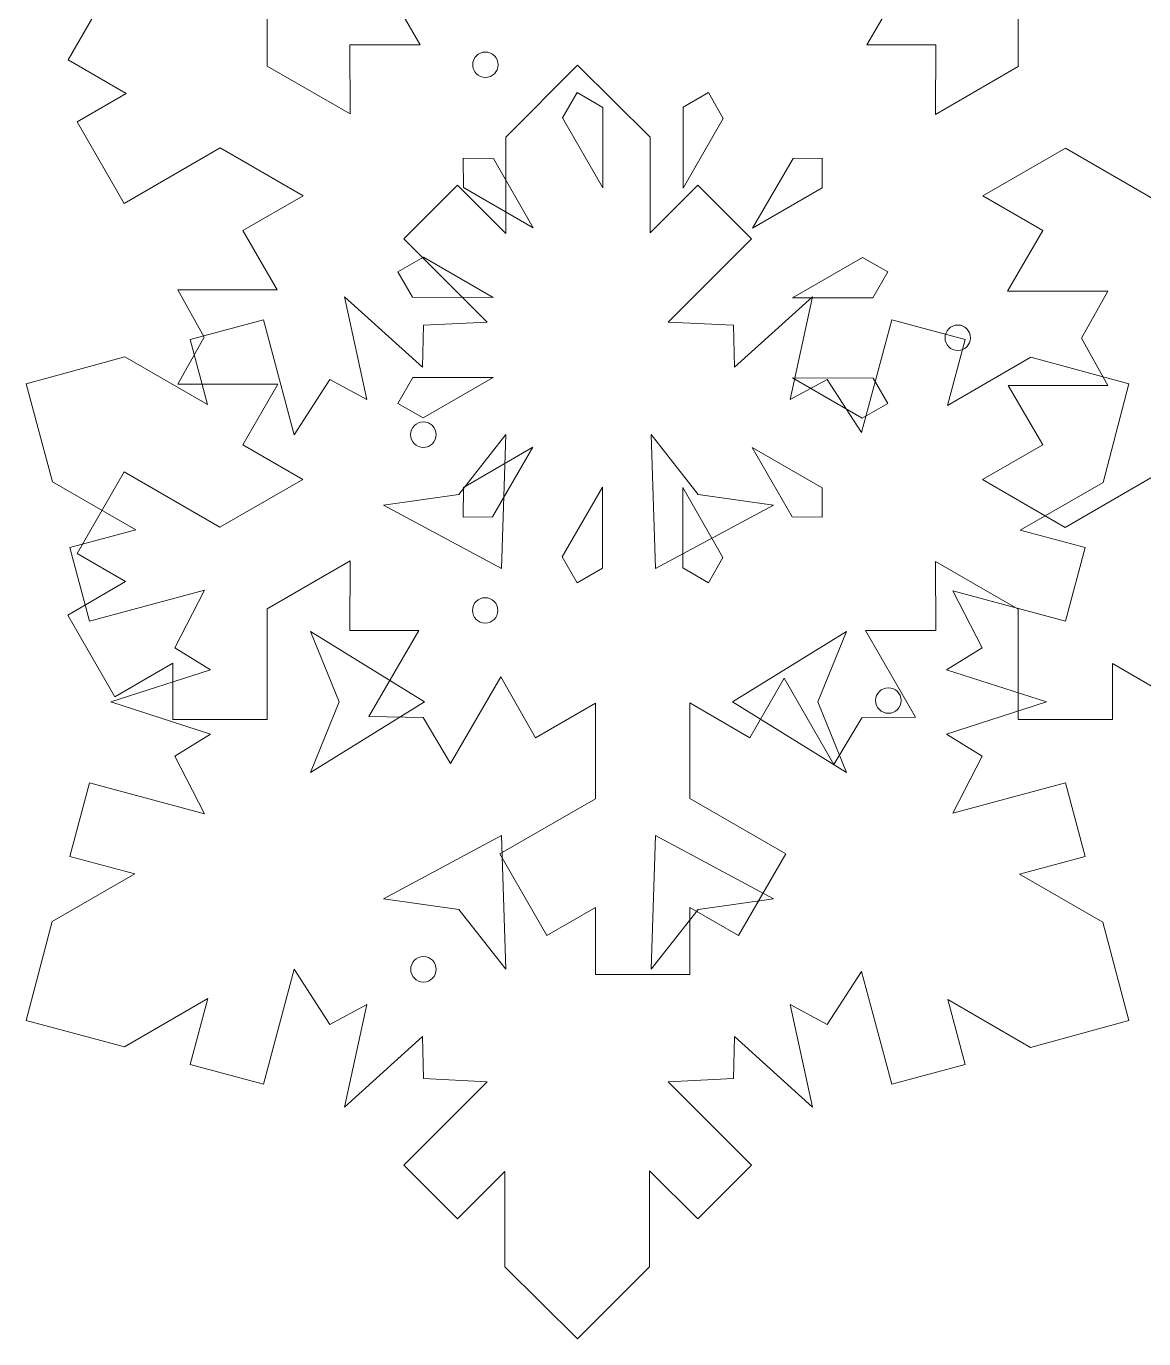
# Model space of a CAD drawing. Header units: centimetres. Extents: x -74 to 26, y -15 to 36.
# Drawn here: x -63.75 to -41.81, y -15.46 to 10.31 of the extents above; entities that cross this region are included whole.
import ezdxf

# ---------------------------------------------------------------- set-up
doc = ezdxf.new("R2010")
doc.units = ezdxf.units.CM
doc.header["$MEASUREMENT"] = 0
doc.layers.add('layer 1', color=7, linetype='Continuous')

msp = doc.modelspace()

# ---------------------------------------------------------------- linework, layer by layer
at = {"layer": 'layer 1', "color": 250, "lineweight": 5}
for centre in [(-54.73592, 9.55075), (-45.46334, 4.19037), (-55.95331, 2.2888), (-54.741, -1.16136), (-46.82535, -2.93125), (-55.95234, -8.20729)]:
    msp.add_ellipse(centre, major_axis=(0, 0.25), ratio=1, dxfattribs=at)
for points, knots in [([(-40.54261, -0.04605), (-40.54261, -0.04605), (-41.46829, 1.55772), (-41.46829, 1.55772), (-41.46829, 1.55772), (-41.46829, 1.55772), (-43.35378, 0.46878), (-43.35378, 0.46878), (-43.35378, 0.46878), (-43.35378, 0.46878), (-44.97922, 1.40749), (-44.97922, 1.40749), (-44.97922, 1.40749), (-44.97922, 1.40749), (-43.79239, 2.0876), (-43.79239, 2.0876), (-43.79239, 2.0876), (-43.79239, 2.0876), (-44.47221, 3.2563), (-44.47221, 3.2563), (-44.47221, 3.2563), (-44.47221, 3.2563), (-42.5199, 3.25284), (-42.5199, 3.25284), (-42.5199, 3.25284), (-42.5199, 3.25284), (-43.03457, 4.18377), (-43.03457, 4.18377), (-43.03457, 4.18377), (-43.03457, 4.18377), (-42.51994, 5.10469), (-42.51994, 5.10469), (-42.51994, 5.10469), (-42.51994, 5.10469), (-44.4851, 5.10815), (-44.4851, 5.10815), (-44.4851, 5.10815), (-44.4851, 5.10815), (-43.79239, 6.299), (-43.79239, 6.299), (-43.79239, 6.299), (-43.79239, 6.299), (-44.97166, 6.97472), (-44.97166, 6.97472), (-44.97166, 6.97472), (-44.97166, 6.97472), (-43.34624, 7.91344), (-43.34624, 7.91344), (-43.34624, 7.91344), (-43.34624, 7.91344), (-41.46829, 6.82888), (-41.46829, 6.82888), (-41.46829, 6.82888), (-41.46829, 6.82888), (-40.54266, 8.43268), (-40.54266, 8.43268), (-40.54266, 8.43268), (-40.54266, 8.43268), (-41.49495, 8.98264), (-41.49495, 8.98264), (-41.49495, 8.98264), (-41.49495, 8.98264), (-40.35982, 9.63821), (-40.35982, 9.63821), (-40.35982, 9.63821), (-40.35982, 9.63821), (-41.28548, 11.24196), (-41.28548, 11.24196), (-41.28548, 11.24196), (-41.28548, 11.24196), (-42.42437, 10.58423), (-42.42437, 10.58423), (-42.42437, 10.58423), (-42.42437, 10.58423), (-42.42437, 11.69288), (-42.42437, 11.69288), (-42.42437, 11.69288), (-42.42437, 11.69288), (-44.27572, 11.69288), (-44.27572, 11.69288), (-44.27572, 11.69288), (-44.27572, 11.69288), (-44.27568, 9.51503), (-44.27568, 9.51503), (-44.27568, 9.51503), (-44.27568, 9.51503), (-45.90113, 8.57627), (-45.90113, 8.57627), (-45.90113, 8.57627), (-45.90113, 8.57627), (-45.89653, 9.94446), (-45.89653, 9.94446), (-45.89653, 9.94446), (-45.89653, 9.94446), (-47.24826, 9.93989), (-47.24826, 9.93989), (-47.24826, 9.93989), (-47.24826, 9.93989), (-46.26913, 11.62942), (-46.26913, 11.62942), (-46.26913, 11.62942), (-46.26913, 11.62942), (-47.33242, 11.64905), (-47.33242, 11.64905), (-47.33242, 11.64905), (-47.33242, 11.64905), (-47.87241, 12.55533), (-47.87241, 12.55533), (-47.87241, 12.55533), (-47.87241, 12.55533), (-48.85805, 10.85464), (-48.85805, 10.85464), (-48.85805, 10.85464), (-48.85805, 10.85464), (-49.54266, 12.05005), (-49.54266, 12.05005), (-49.54266, 12.05005), (-49.54266, 12.05005), (-50.7173, 11.36639), (-50.7173, 11.36639), (-50.7173, 11.36639), (-50.7173, 11.36639), (-50.7173, 13.2438), (-50.7173, 13.2438), (-50.7173, 13.2438), (-50.7173, 13.2438), (-48.83938, 14.32833), (-48.83938, 14.32833), (-48.83938, 14.32833), (-48.83938, 14.32833), (-49.76501, 15.93208), (-49.76501, 15.93208), (-49.76501, 15.93208), (-49.76501, 15.93208), (-50.7173, 15.38212), (-50.7173, 15.38212), (-50.7173, 15.38212), (-50.7173, 15.38212), (-50.7173, 16.69319), (-50.7173, 16.69319), (-50.7173, 16.69319), (-50.7173, 16.69319), (-52.56856, 16.69319), (-52.56856, 16.69319), (-52.56856, 16.69319), (-52.56856, 16.69319), (-52.56856, 15.37773), (-52.56856, 15.37773), (-52.56856, 15.37773), (-52.56856, 15.37773), (-53.52838, 15.93208), (-53.52838, 15.93208), (-53.52838, 15.93208), (-53.52838, 15.93208), (-54.45404, 14.32833), (-54.45404, 14.32833), (-54.45404, 14.32833), (-54.45404, 14.32833), (-52.56856, 13.23942), (-52.56856, 13.23942), (-52.56856, 13.23942), (-52.56856, 13.23942), (-52.56856, 11.36201), (-52.56856, 11.36201), (-52.56856, 11.36201), (-52.56856, 11.36201), (-53.75077, 12.05005), (-53.75077, 12.05005), (-53.75077, 12.05005), (-53.75077, 12.05005), (-54.42267, 10.87682), (-54.42267, 10.87682), (-54.42267, 10.87682), (-54.42267, 10.87682), (-55.39584, 12.56975), (-55.39584, 12.56975), (-55.39584, 12.56975), (-55.39584, 12.56975), (-55.94447, 11.65849), (-55.94447, 11.65849), (-55.94447, 11.65849), (-55.94447, 11.65849), (-56.99909, 11.64384), (-56.99909, 11.64384), (-56.99909, 11.64384), (-56.99909, 11.64384), (-56.01953, 9.93974), (-56.01953, 9.93974), (-56.01953, 9.93974), (-56.01953, 9.93974), (-57.39685, 9.94437), (-57.39685, 9.94437), (-57.39685, 9.94437), (-57.39685, 9.94437), (-57.39229, 8.58494), (-57.39229, 8.58494), (-57.39229, 8.58494), (-57.39229, 8.58494), (-59.01767, 9.52363), (-59.01767, 9.52363), (-59.01767, 9.52363), (-59.01767, 9.52363), (-59.01767, 11.69276), (-59.01767, 11.69276), (-59.01767, 11.69276), (-59.01767, 11.69276), (-60.86898, 11.69276), (-60.86898, 11.69276), (-60.86898, 11.69276), (-60.86898, 11.69276), (-60.86898, 10.59282), (-60.86898, 10.59282), (-60.86898, 10.59282), (-60.86898, 10.59282), (-62.0041, 11.24835), (-62.0041, 11.24835), (-62.0041, 11.24835), (-62.0041, 11.24835), (-62.92977, 9.64459), (-62.92977, 9.64459), (-62.92977, 9.64459), (-62.92977, 9.64459), (-61.79088, 8.98686), (-61.79088, 8.98686), (-61.79088, 8.98686), (-61.79088, 8.98686), (-62.75069, 8.43256), (-62.75069, 8.43256), (-62.75069, 8.43256), (-62.75069, 8.43256), (-61.82503, 6.8288), (-61.82503, 6.8288), (-61.82503, 6.8288), (-61.82503, 6.8288), (-59.93958, 7.91771), (-59.93958, 7.91771), (-59.93958, 7.91771), (-59.93958, 7.91771), (-58.31413, 6.97902), (-58.31413, 6.97902), (-58.31413, 6.97902), (-58.31413, 6.97902), (-59.50097, 6.29891), (-59.50097, 6.29891), (-59.50097, 6.29891), (-59.50097, 6.29891), (-58.8211, 5.13021), (-58.8211, 5.13021), (-58.8211, 5.13021), (-58.8211, 5.13021), (-60.77341, 5.13368), (-60.77341, 5.13368), (-60.77341, 5.13368), (-60.77341, 5.13368), (-60.25878, 4.20279), (-60.25878, 4.20279), (-60.25878, 4.20279), (-60.25878, 4.20279), (-60.77341, 3.28187), (-60.77341, 3.28187), (-60.77341, 3.28187), (-60.77341, 3.28187), (-58.80825, 3.27837), (-58.80825, 3.27837), (-58.80825, 3.27837), (-58.80825, 3.27837), (-59.50097, 2.08756), (-59.50097, 2.08756), (-59.50097, 2.08756), (-59.50097, 2.08756), (-58.32173, 1.4118), (-58.32173, 1.4118), (-58.32173, 1.4118), (-58.32173, 1.4118), (-59.94711, 0.47312), (-59.94711, 0.47312), (-59.94711, 0.47312), (-59.94711, 0.47312), (-61.82506, 1.55763), (-61.82506, 1.55763), (-61.82506, 1.55763), (-61.82506, 1.55763), (-62.75069, -0.04612), (-62.75069, -0.04612), (-62.75069, -0.04612), (-62.75069, -0.04612), (-61.79841, -0.59608), (-61.79841, -0.59608), (-61.79841, -0.59608), (-61.79841, -0.59608), (-62.93353, -1.25165), (-62.93353, -1.25165), (-62.93353, -1.25165), (-62.93353, -1.25165), (-62.00787, -2.85537), (-62.00787, -2.85537), (-62.00787, -2.85537), (-62.00787, -2.85537), (-60.86898, -2.19764), (-60.86898, -2.19764), (-60.86898, -2.19764), (-60.86898, -2.19764), (-60.86898, -3.30632), (-60.86898, -3.30632), (-60.86898, -3.30632), (-60.86898, -3.30632), (-59.01767, -3.30628), (-59.01767, -3.30628), (-59.01767, -3.30628), (-59.01767, -3.30628), (-59.01767, -1.12848), (-59.01767, -1.12848), (-59.01767, -1.12848), (-59.01767, -1.12848), (-57.39226, -0.18976), (-57.39226, -0.18976), (-57.39226, -0.18976), (-57.39226, -0.18976), (-57.39685, -1.5579), (-57.39685, -1.5579), (-57.39685, -1.5579), (-57.39685, -1.5579), (-56.04512, -1.55334), (-56.04512, -1.55334), (-56.04512, -1.55334), (-56.04512, -1.55334), (-57.02426, -3.24287), (-57.02426, -3.24287), (-57.02426, -3.24287), (-57.02426, -3.24287), (-55.961, -3.2625), (-55.961, -3.2625), (-55.961, -3.2625), (-55.961, -3.2625), (-55.42097, -4.16878), (-55.42097, -4.16878), (-55.42097, -4.16878), (-55.42097, -4.16878), (-54.43542, -2.46813), (-54.43542, -2.46813), (-54.43542, -2.46813), (-54.43542, -2.46813), (-53.75072, -3.66361), (-53.75072, -3.66361), (-53.75072, -3.66361), (-53.75072, -3.66361), (-52.57609, -2.97995), (-52.57609, -2.97995), (-52.57609, -2.97995), (-52.57609, -2.97995), (-52.57609, -4.85735), (-52.57609, -4.85735), (-52.57609, -4.85735), (-52.57609, -4.85735), (-54.45401, -5.94192), (-54.45401, -5.94192), (-54.45401, -5.94192), (-54.45401, -5.94192), (-53.52838, -7.54568), (-53.52838, -7.54568), (-53.52838, -7.54568), (-53.52838, -7.54568), (-52.57605, -6.99568), (-52.57605, -6.99568), (-52.57605, -6.99568), (-52.57605, -6.99568), (-52.57605, -8.3068), (-52.57605, -8.3068), (-52.57605, -8.3068), (-52.57605, -8.3068), (-50.72479, -8.3068), (-50.72479, -8.3068), (-50.72479, -8.3068), (-50.72479, -8.3068), (-50.72479, -6.99134), (-50.72479, -6.99134), (-50.72479, -6.99134), (-50.72479, -6.99134), (-49.76497, -7.54564), (-49.76497, -7.54564), (-49.76497, -7.54564), (-49.76497, -7.54564), (-48.83931, -5.94188), (-48.83931, -5.94188), (-48.83931, -5.94188), (-48.83931, -5.94188), (-50.72479, -4.85298), (-50.72479, -4.85298), (-50.72479, -4.85298), (-50.72479, -4.85298), (-50.72483, -2.97553), (-50.72483, -2.97553), (-50.72483, -2.97553), (-50.72483, -2.97553), (-49.54263, -3.66361), (-49.54263, -3.66361), (-49.54263, -3.66361), (-49.54263, -3.66361), (-48.87068, -2.49035), (-48.87068, -2.49035), (-48.87068, -2.49035), (-48.87068, -2.49035), (-47.89751, -4.1833), (-47.89751, -4.1833), (-47.89751, -4.1833), (-47.89751, -4.1833), (-47.34888, -3.27201), (-47.34888, -3.27201), (-47.34888, -3.27201), (-47.34888, -3.27201), (-46.29422, -3.25737), (-46.29422, -3.25737), (-46.29422, -3.25737), (-46.29422, -3.25737), (-47.27382, -1.55325), (-47.27382, -1.55325), (-47.27382, -1.55325), (-47.27382, -1.55325), (-45.8965, -1.5579), (-45.8965, -1.5579), (-45.8965, -1.5579), (-45.8965, -1.5579), (-45.90106, -0.19846), (-45.90106, -0.19846), (-45.90106, -0.19846), (-45.90106, -0.19846), (-44.27564, -1.13716), (-44.27564, -1.13716), (-44.27564, -1.13716), (-44.27564, -1.13716), (-44.27564, -3.30628), (-44.27564, -3.30628), (-44.27564, -3.30628), (-44.27564, -3.30628), (-42.42434, -3.30628), (-42.42434, -3.30628), (-42.42434, -3.30628), (-42.42434, -3.30628), (-42.42434, -2.20631), (-42.42434, -2.20631), (-42.42434, -2.20631), (-42.42434, -2.20631), (-41.28922, -2.86187), (-41.28922, -2.86187), (-41.28922, -2.86187), (-41.28922, -2.86187), (-40.36358, -1.25811), (-40.36358, -1.25811), (-40.36358, -1.25811), (-40.36358, -1.25811), (-41.50247, -0.60039), (-41.50247, -0.60039), (-41.50247, -0.60039), (-41.50247, -0.60039), (-40.54261, -0.04605), (-40.54261, -0.04605)], [0, 0, 0, 0, 0.00877193, 0.00877193, 0.00877193, 0.00877193, 0.01754386, 0.01754386, 0.01754386, 0.01754386, 0.02631579, 0.02631579, 0.02631579, 0.02631579, 0.03508772, 0.03508772, 0.03508772, 0.03508772, 0.04385965, 0.04385965, 0.04385965, 0.04385965, 0.05263158, 0.05263158, 0.05263158, 0.05263158, 0.06140351, 0.06140351, 0.06140351, 0.06140351, 0.07017544, 0.07017544, 0.07017544, 0.07017544, 0.07894737, 0.07894737, 0.07894737, 0.07894737, 0.0877193, 0.0877193, 0.0877193, 0.0877193, 0.09649123, 0.09649123, 0.09649123, 0.09649123, 0.10526316, 0.10526316, 0.10526316, 0.10526316, 0.11403509, 0.11403509, 0.11403509, 0.11403509, 0.12280702, 0.12280702, 0.12280702, 0.12280702, 0.13157895, 0.13157895, 0.13157895, 0.13157895, 0.14035088, 0.14035088, 0.14035088, 0.14035088, 0.14912281, 0.14912281, 0.14912281, 0.14912281, 0.15789474, 0.15789474, 0.15789474, 0.15789474, 0.16666667, 0.16666667, 0.16666667, 0.16666667, 0.1754386, 0.1754386, 0.1754386, 0.1754386, 0.18421053, 0.18421053, 0.18421053, 0.18421053, 0.19298246, 0.19298246, 0.19298246, 0.19298246, 0.20175439, 0.20175439, 0.20175439, 0.20175439, 0.21052632, 0.21052632, 0.21052632, 0.21052632, 0.21929825, 0.21929825, 0.21929825, 0.21929825, 0.22807018, 0.22807018, 0.22807018, 0.22807018, 0.23684211, 0.23684211, 0.23684211, 0.23684211, 0.24561404, 0.24561404, 0.24561404, 0.24561404, 0.25438596, 0.25438596, 0.25438596, 0.25438596, 0.26315789, 0.26315789, 0.26315789, 0.26315789, 0.27192982, 0.27192982, 0.27192982, 0.27192982, 0.28070175, 0.28070175, 0.28070175, 0.28070175, 0.28947368, 0.28947368, 0.28947368, 0.28947368, 0.29824561, 0.29824561, 0.29824561, 0.29824561, 0.30701754, 0.30701754, 0.30701754, 0.30701754, 0.31578947, 0.31578947, 0.31578947, 0.31578947, 0.3245614, 0.3245614, 0.3245614, 0.3245614, 0.33333333, 0.33333333, 0.33333333, 0.33333333, 0.34210526, 0.34210526, 0.34210526, 0.34210526, 0.35087719, 0.35087719, 0.35087719, 0.35087719, 0.35964912, 0.35964912, 0.35964912, 0.35964912, 0.36842105, 0.36842105, 0.36842105, 0.36842105, 0.37719298, 0.37719298, 0.37719298, 0.37719298, 0.38596491, 0.38596491, 0.38596491, 0.38596491, 0.39473684, 0.39473684, 0.39473684, 0.39473684, 0.40350877, 0.40350877, 0.40350877, 0.40350877, 0.4122807, 0.4122807, 0.4122807, 0.4122807, 0.42105263, 0.42105263, 0.42105263, 0.42105263, 0.42982456, 0.42982456, 0.42982456, 0.42982456, 0.43859649, 0.43859649, 0.43859649, 0.43859649, 0.44736842, 0.44736842, 0.44736842, 0.44736842, 0.45614035, 0.45614035, 0.45614035, 0.45614035, 0.46491228, 0.46491228, 0.46491228, 0.46491228, 0.47368421, 0.47368421, 0.47368421, 0.47368421, 0.48245614, 0.48245614, 0.48245614, 0.48245614, 0.49122807, 0.49122807, 0.49122807, 0.49122807, 0.5, 0.5, 0.5, 0.5, 0.50877193, 0.50877193, 0.50877193, 0.50877193, 0.51754386, 0.51754386, 0.51754386, 0.51754386, 0.52631579, 0.52631579, 0.52631579, 0.52631579, 0.53508772, 0.53508772, 0.53508772, 0.53508772, 0.54385965, 0.54385965, 0.54385965, 0.54385965, 0.55263158, 0.55263158, 0.55263158, 0.55263158, 0.56140351, 0.56140351, 0.56140351, 0.56140351, 0.57017544, 0.57017544, 0.57017544, 0.57017544, 0.57894737, 0.57894737, 0.57894737, 0.57894737, 0.5877193, 0.5877193, 0.5877193, 0.5877193, 0.59649123, 0.59649123, 0.59649123, 0.59649123, 0.60526316, 0.60526316, 0.60526316, 0.60526316, 0.61403509, 0.61403509, 0.61403509, 0.61403509, 0.62280702, 0.62280702, 0.62280702, 0.62280702, 0.63157895, 0.63157895, 0.63157895, 0.63157895, 0.64035088, 0.64035088, 0.64035088, 0.64035088, 0.64912281, 0.64912281, 0.64912281, 0.64912281, 0.65789474, 0.65789474, 0.65789474, 0.65789474, 0.66666667, 0.66666667, 0.66666667, 0.66666667, 0.6754386, 0.6754386, 0.6754386, 0.6754386, 0.68421053, 0.68421053, 0.68421053, 0.68421053, 0.69298246, 0.69298246, 0.69298246, 0.69298246, 0.70175439, 0.70175439, 0.70175439, 0.70175439, 0.71052632, 0.71052632, 0.71052632, 0.71052632, 0.71929825, 0.71929825, 0.71929825, 0.71929825, 0.72807018, 0.72807018, 0.72807018, 0.72807018, 0.73684211, 0.73684211, 0.73684211, 0.73684211, 0.74561404, 0.74561404, 0.74561404, 0.74561404, 0.75438596, 0.75438596, 0.75438596, 0.75438596, 0.76315789, 0.76315789, 0.76315789, 0.76315789, 0.77192982, 0.77192982, 0.77192982, 0.77192982, 0.78070175, 0.78070175, 0.78070175, 0.78070175, 0.78947368, 0.78947368, 0.78947368, 0.78947368, 0.79824561, 0.79824561, 0.79824561, 0.79824561, 0.80701754, 0.80701754, 0.80701754, 0.80701754, 0.81578947, 0.81578947, 0.81578947, 0.81578947, 0.8245614, 0.8245614, 0.8245614, 0.8245614, 0.83333333, 0.83333333, 0.83333333, 0.83333333, 0.84210526, 0.84210526, 0.84210526, 0.84210526, 0.85087719, 0.85087719, 0.85087719, 0.85087719, 0.85964912, 0.85964912, 0.85964912, 0.85964912, 0.86842105, 0.86842105, 0.86842105, 0.86842105, 0.87719298, 0.87719298, 0.87719298, 0.87719298, 0.88596491, 0.88596491, 0.88596491, 0.88596491, 0.89473684, 0.89473684, 0.89473684, 0.89473684, 0.90350877, 0.90350877, 0.90350877, 0.90350877, 0.9122807, 0.9122807, 0.9122807, 0.9122807, 0.92105263, 0.92105263, 0.92105263, 0.92105263, 0.92982456, 0.92982456, 0.92982456, 0.92982456, 0.93859649, 0.93859649, 0.93859649, 0.93859649, 0.94736842, 0.94736842, 0.94736842, 0.94736842, 0.95614035, 0.95614035, 0.95614035, 0.95614035, 0.96491228, 0.96491228, 0.96491228, 0.96491228, 0.97368421, 0.97368421, 0.97368421, 0.97368421, 0.98245614, 0.98245614, 0.98245614, 0.98245614, 0.99122807, 0.99122807, 0.99122807, 0.99122807, 1, 1, 1, 1]), ([(-42.10307, -9.21025), (-42.10307, -9.21025), (-42.6187, -7.28241), (-42.6187, -7.28241), (-42.6187, -7.28241), (-42.6187, -7.28241), (-44.25446, -6.3378), (-44.25446, -6.3378), (-44.25446, -6.3378), (-44.25446, -6.3378), (-42.96036, -5.99097), (-42.96036, -5.99097), (-42.96036, -5.99097), (-42.96036, -5.99097), (-43.34664, -4.549), (-43.34664, -4.549), (-43.34664, -4.549), (-43.34664, -4.549), (-45.56144, -5.14258), (-45.56144, -5.14258), (-45.56144, -5.14258), (-45.56144, -5.14258), (-44.98417, -4.02183), (-44.98417, -4.02183), (-44.98417, -4.02183), (-44.98417, -4.02183), (-45.68651, -3.58954), (-45.68651, -3.58954), (-45.68651, -3.58954), (-45.68651, -3.58954), (-43.72358, -2.95913), (-43.72358, -2.95913), (-43.72358, -2.95913), (-43.72358, -2.95913), (-45.68651, -2.3287), (-45.68651, -2.3287), (-45.68651, -2.3287), (-45.68651, -2.3287), (-44.98417, -1.89641), (-44.98417, -1.89641), (-44.98417, -1.89641), (-44.98417, -1.89641), (-45.56013, -0.77825), (-45.56013, -0.77825), (-45.56013, -0.77825), (-45.56013, -0.77825), (-43.34664, -1.37141), (-43.34664, -1.37141), (-43.34664, -1.37141), (-43.34664, -1.37141), (-42.96036, 0.07052), (-42.96036, 0.07052), (-42.96036, 0.07052), (-42.96036, 0.07052), (-44.23552, 0.41225), (-44.23552, 0.41225), (-44.23552, 0.41225), (-44.23552, 0.41225), (-42.61175, 1.34994), (-42.61175, 1.34994), (-42.61175, 1.34994), (-42.61175, 1.34994), (-42.10311, 3.28984), (-42.10311, 3.28984), (-42.10311, 3.28984), (-42.10311, 3.28984), (-44.03013, 3.8071), (-44.03013, 3.8071), (-44.03013, 3.8071), (-44.03013, 3.8071), (-45.66593, 2.86247), (-45.66593, 2.86247), (-45.66593, 2.86247), (-45.66593, 2.86247), (-45.31918, 4.15687), (-45.31918, 4.15687), (-45.31918, 4.15687), (-45.31918, 4.15687), (-46.76084, 4.54325), (-46.76084, 4.54325), (-46.76084, 4.54325), (-46.76084, 4.54325), (-47.35419, 2.32834), (-47.35419, 2.32834), (-47.35419, 2.32834), (-47.35419, 2.32834), (-48.02594, 3.37309), (-48.02594, 3.37309), (-48.02594, 3.37309), (-48.02594, 3.37309), (-48.75141, 2.98087), (-48.75141, 2.98087), (-48.75141, 2.98087), (-48.75141, 2.98087), (-48.31582, 4.99636), (-48.31582, 4.99636), (-48.31582, 4.99636), (-48.31582, 4.99636), (-49.84315, 3.61126), (-49.84315, 3.61126), (-49.84315, 3.61126), (-49.84315, 3.61126), (-49.86627, 4.43579), (-49.86627, 4.43579), (-49.86627, 4.43579), (-49.86627, 4.43579), (-51.1466, 4.49719), (-51.1466, 4.49719), (-51.1466, 4.49719), (-51.1466, 4.49719), (-49.51217, 6.13193), (-49.51217, 6.13193), (-49.51217, 6.13193), (-49.51217, 6.13193), (-50.56755, 7.1875), (-50.56755, 7.1875), (-50.56755, 7.1875), (-50.56755, 7.1875), (-51.50099, 6.25387), (-51.50099, 6.25387), (-51.50099, 6.25387), (-51.50099, 6.25387), (-51.50099, 8.12916), (-51.50099, 8.12916), (-51.50099, 8.12916), (-51.50099, 8.12916), (-52.92632, 9.53968), (-52.92632, 9.53968), (-52.92632, 9.53968), (-52.92632, 9.53968), (-54.3377, 8.12916), (-54.3377, 8.12916), (-54.3377, 8.12916), (-54.3377, 8.12916), (-54.3377, 6.23997), (-54.3377, 6.23997), (-54.3377, 6.23997), (-54.3377, 6.23997), (-55.28504, 7.1875), (-55.28504, 7.1875), (-55.28504, 7.1875), (-55.28504, 7.1875), (-56.3404, 6.13193), (-56.3404, 6.13193), (-56.3404, 6.13193), (-56.3404, 6.13193), (-54.70429, 4.49548), (-54.70429, 4.49548), (-54.70429, 4.49548), (-54.70429, 4.49548), (-55.94974, 4.43579), (-55.94974, 4.43579), (-55.94974, 4.43579), (-55.94974, 4.43579), (-55.97289, 3.61126), (-55.97289, 3.61126), (-55.97289, 3.61126), (-55.97289, 3.61126), (-57.50019, 4.99636), (-57.50019, 4.99636), (-57.50019, 4.99636), (-57.50019, 4.99636), (-57.06458, 2.98082), (-57.06458, 2.98082), (-57.06458, 2.98082), (-57.06458, 2.98082), (-57.79005, 3.37307), (-57.79005, 3.37307), (-57.79005, 3.37307), (-57.79005, 3.37307), (-58.48761, 2.2881), (-58.48761, 2.2881), (-58.48761, 2.2881), (-58.48761, 2.2881), (-59.09174, 4.54314), (-59.09174, 4.54314), (-59.09174, 4.54314), (-59.09174, 4.54314), (-60.53339, 4.15676), (-60.53339, 4.15676), (-60.53339, 4.15676), (-60.53339, 4.15676), (-60.19173, 2.8814), (-60.19173, 2.8814), (-60.19173, 2.8814), (-60.19173, 2.8814), (-61.81547, 3.81903), (-61.81547, 3.81903), (-61.81547, 3.81903), (-61.81547, 3.81903), (-63.74944, 3.28969), (-63.74944, 3.28969), (-63.74944, 3.28969), (-63.74944, 3.28969), (-63.23385, 1.36189), (-63.23385, 1.36189), (-63.23385, 1.36189), (-63.23385, 1.36189), (-61.59805, 0.41728), (-61.59805, 0.41728), (-61.59805, 0.41728), (-61.59805, 0.41728), (-62.89219, 0.07045), (-62.89219, 0.07045), (-62.89219, 0.07045), (-62.89219, 0.07045), (-62.50588, -1.37149), (-62.50588, -1.37149), (-62.50588, -1.37149), (-62.50588, -1.37149), (-60.24993, -0.76691), (-60.24993, -0.76691), (-60.24993, -0.76691), (-60.24993, -0.76691), (-60.83168, -1.89646), (-60.83168, -1.89646), (-60.83168, -1.89646), (-60.83168, -1.89646), (-60.12937, -2.32874), (-60.12937, -2.32874), (-60.12937, -2.32874), (-60.12937, -2.32874), (-62.09227, -2.95918), (-62.09227, -2.95918), (-62.09227, -2.95918), (-62.09227, -2.95918), (-60.12937, -3.58954), (-60.12937, -3.58954), (-60.12937, -3.58954), (-60.12937, -3.58954), (-60.83168, -4.02183), (-60.83168, -4.02183), (-60.83168, -4.02183), (-60.83168, -4.02183), (-60.24856, -5.15405), (-60.24856, -5.15405), (-60.24856, -5.15405), (-60.24856, -5.15405), (-62.50588, -4.54907), (-62.50588, -4.54907), (-62.50588, -4.54907), (-62.50588, -4.54907), (-62.89219, -5.99102), (-62.89219, -5.99102), (-62.89219, -5.99102), (-62.89219, -5.99102), (-61.61703, -6.33277), (-61.61703, -6.33277), (-61.61703, -6.33277), (-61.61703, -6.33277), (-63.24078, -7.27041), (-63.24078, -7.27041), (-63.24078, -7.27041), (-63.24078, -7.27041), (-63.74944, -9.2103), (-63.74944, -9.2103), (-63.74944, -9.2103), (-63.74944, -9.2103), (-61.82244, -9.72758), (-61.82244, -9.72758), (-61.82244, -9.72758), (-61.82244, -9.72758), (-60.18664, -8.78295), (-60.18664, -8.78295), (-60.18664, -8.78295), (-60.18664, -8.78295), (-60.53339, -10.07735), (-60.53339, -10.07735), (-60.53339, -10.07735), (-60.53339, -10.07735), (-59.09174, -10.46373), (-59.09174, -10.46373), (-59.09174, -10.46373), (-59.09174, -10.46373), (-58.48717, -8.20699), (-58.48717, -8.20699), (-58.48717, -8.20699), (-58.48717, -8.20699), (-57.78998, -9.29133), (-57.78998, -9.29133), (-57.78998, -9.29133), (-57.78998, -9.29133), (-57.06452, -8.89911), (-57.06452, -8.89911), (-57.06452, -8.89911), (-57.06452, -8.89911), (-57.50012, -10.9146), (-57.50012, -10.9146), (-57.50012, -10.9146), (-57.50012, -10.9146), (-55.97278, -9.52954), (-55.97278, -9.52954), (-55.97278, -9.52954), (-55.97278, -9.52954), (-55.94967, -10.35403), (-55.94967, -10.35403), (-55.94967, -10.35403), (-55.94967, -10.35403), (-54.70205, -10.41388), (-54.70205, -10.41388), (-54.70205, -10.41388), (-54.70205, -10.41388), (-56.3404, -12.05251), (-56.3404, -12.05251), (-56.3404, -12.05251), (-56.3404, -12.05251), (-55.28504, -13.10808), (-55.28504, -13.10808), (-55.28504, -13.10808), (-55.28504, -13.10808), (-54.35156, -12.17445), (-54.35156, -12.17445), (-54.35156, -12.17445), (-54.35156, -12.17445), (-54.35156, -14.04979), (-54.35156, -14.04979), (-54.35156, -14.04979), (-54.35156, -14.04979), (-52.9263, -15.46031), (-52.9263, -15.46031), (-52.9263, -15.46031), (-52.9263, -15.46031), (-51.51489, -14.04975), (-51.51489, -14.04975), (-51.51489, -14.04975), (-51.51489, -14.04975), (-51.51489, -12.16055), (-51.51489, -12.16055), (-51.51489, -12.16055), (-51.51489, -12.16055), (-50.56751, -13.10808), (-50.56751, -13.10808), (-50.56751, -13.10808), (-50.56751, -13.10808), (-49.51215, -12.05251), (-49.51215, -12.05251), (-49.51215, -12.05251), (-49.51215, -12.05251), (-51.14875, -10.41554), (-51.14875, -10.41554), (-51.14875, -10.41554), (-51.14875, -10.41554), (-49.86625, -10.35403), (-49.86625, -10.35403), (-49.86625, -10.35403), (-49.86625, -10.35403), (-49.8431, -9.52954), (-49.8431, -9.52954), (-49.8431, -9.52954), (-49.8431, -9.52954), (-48.31576, -10.9146), (-48.31576, -10.9146), (-48.31576, -10.9146), (-48.31576, -10.9146), (-48.75141, -8.89911), (-48.75141, -8.89911), (-48.75141, -8.89911), (-48.75141, -8.89911), (-48.0259, -9.29133), (-48.0259, -9.29133), (-48.0259, -9.29133), (-48.0259, -9.29133), (-47.35458, -8.24718), (-47.35458, -8.24718), (-47.35458, -8.24718), (-47.35458, -8.24718), (-46.76077, -10.46373), (-46.76077, -10.46373), (-46.76077, -10.46373), (-46.76077, -10.46373), (-45.31911, -10.07732), (-45.31911, -10.07732), (-45.31911, -10.07732), (-45.31911, -10.07732), (-45.6608, -8.80192), (-45.6608, -8.80192), (-45.6608, -8.80192), (-45.6608, -8.80192), (-44.03703, -9.73957), (-44.03703, -9.73957), (-44.03703, -9.73957), (-44.03703, -9.73957), (-42.10307, -9.21025), (-42.10307, -9.21025)], [0, 0, 0, 0, 0.01041667, 0.01041667, 0.01041667, 0.01041667, 0.02083333, 0.02083333, 0.02083333, 0.02083333, 0.03125, 0.03125, 0.03125, 0.03125, 0.04166667, 0.04166667, 0.04166667, 0.04166667, 0.05208333, 0.05208333, 0.05208333, 0.05208333, 0.0625, 0.0625, 0.0625, 0.0625, 0.07291667, 0.07291667, 0.07291667, 0.07291667, 0.08333333, 0.08333333, 0.08333333, 0.08333333, 0.09375, 0.09375, 0.09375, 0.09375, 0.10416667, 0.10416667, 0.10416667, 0.10416667, 0.11458333, 0.11458333, 0.11458333, 0.11458333, 0.125, 0.125, 0.125, 0.125, 0.13541667, 0.13541667, 0.13541667, 0.13541667, 0.14583333, 0.14583333, 0.14583333, 0.14583333, 0.15625, 0.15625, 0.15625, 0.15625, 0.16666667, 0.16666667, 0.16666667, 0.16666667, 0.17708333, 0.17708333, 0.17708333, 0.17708333, 0.1875, 0.1875, 0.1875, 0.1875, 0.19791667, 0.19791667, 0.19791667, 0.19791667, 0.20833333, 0.20833333, 0.20833333, 0.20833333, 0.21875, 0.21875, 0.21875, 0.21875, 0.22916667, 0.22916667, 0.22916667, 0.22916667, 0.23958333, 0.23958333, 0.23958333, 0.23958333, 0.25, 0.25, 0.25, 0.25, 0.26041667, 0.26041667, 0.26041667, 0.26041667, 0.27083333, 0.27083333, 0.27083333, 0.27083333, 0.28125, 0.28125, 0.28125, 0.28125, 0.29166667, 0.29166667, 0.29166667, 0.29166667, 0.30208333, 0.30208333, 0.30208333, 0.30208333, 0.3125, 0.3125, 0.3125, 0.3125, 0.32291667, 0.32291667, 0.32291667, 0.32291667, 0.33333333, 0.33333333, 0.33333333, 0.33333333, 0.34375, 0.34375, 0.34375, 0.34375, 0.35416667, 0.35416667, 0.35416667, 0.35416667, 0.36458333, 0.36458333, 0.36458333, 0.36458333, 0.375, 0.375, 0.375, 0.375, 0.38541667, 0.38541667, 0.38541667, 0.38541667, 0.39583333, 0.39583333, 0.39583333, 0.39583333, 0.40625, 0.40625, 0.40625, 0.40625, 0.41666667, 0.41666667, 0.41666667, 0.41666667, 0.42708333, 0.42708333, 0.42708333, 0.42708333, 0.4375, 0.4375, 0.4375, 0.4375, 0.44791667, 0.44791667, 0.44791667, 0.44791667, 0.45833333, 0.45833333, 0.45833333, 0.45833333, 0.46875, 0.46875, 0.46875, 0.46875, 0.47916667, 0.47916667, 0.47916667, 0.47916667, 0.48958333, 0.48958333, 0.48958333, 0.48958333, 0.5, 0.5, 0.5, 0.5, 0.51041667, 0.51041667, 0.51041667, 0.51041667, 0.52083333, 0.52083333, 0.52083333, 0.52083333, 0.53125, 0.53125, 0.53125, 0.53125, 0.54166667, 0.54166667, 0.54166667, 0.54166667, 0.55208333, 0.55208333, 0.55208333, 0.55208333, 0.5625, 0.5625, 0.5625, 0.5625, 0.57291667, 0.57291667, 0.57291667, 0.57291667, 0.58333333, 0.58333333, 0.58333333, 0.58333333, 0.59375, 0.59375, 0.59375, 0.59375, 0.60416667, 0.60416667, 0.60416667, 0.60416667, 0.61458333, 0.61458333, 0.61458333, 0.61458333, 0.625, 0.625, 0.625, 0.625, 0.63541667, 0.63541667, 0.63541667, 0.63541667, 0.64583333, 0.64583333, 0.64583333, 0.64583333, 0.65625, 0.65625, 0.65625, 0.65625, 0.66666667, 0.66666667, 0.66666667, 0.66666667, 0.67708333, 0.67708333, 0.67708333, 0.67708333, 0.6875, 0.6875, 0.6875, 0.6875, 0.69791667, 0.69791667, 0.69791667, 0.69791667, 0.70833333, 0.70833333, 0.70833333, 0.70833333, 0.71875, 0.71875, 0.71875, 0.71875, 0.72916667, 0.72916667, 0.72916667, 0.72916667, 0.73958333, 0.73958333, 0.73958333, 0.73958333, 0.75, 0.75, 0.75, 0.75, 0.76041667, 0.76041667, 0.76041667, 0.76041667, 0.77083333, 0.77083333, 0.77083333, 0.77083333, 0.78125, 0.78125, 0.78125, 0.78125, 0.79166667, 0.79166667, 0.79166667, 0.79166667, 0.80208333, 0.80208333, 0.80208333, 0.80208333, 0.8125, 0.8125, 0.8125, 0.8125, 0.82291667, 0.82291667, 0.82291667, 0.82291667, 0.83333333, 0.83333333, 0.83333333, 0.83333333, 0.84375, 0.84375, 0.84375, 0.84375, 0.85416667, 0.85416667, 0.85416667, 0.85416667, 0.86458333, 0.86458333, 0.86458333, 0.86458333, 0.875, 0.875, 0.875, 0.875, 0.88541667, 0.88541667, 0.88541667, 0.88541667, 0.89583333, 0.89583333, 0.89583333, 0.89583333, 0.90625, 0.90625, 0.90625, 0.90625, 0.91666667, 0.91666667, 0.91666667, 0.91666667, 0.92708333, 0.92708333, 0.92708333, 0.92708333, 0.9375, 0.9375, 0.9375, 0.9375, 0.94791667, 0.94791667, 0.94791667, 0.94791667, 0.95833333, 0.95833333, 0.95833333, 0.95833333, 0.96875, 0.96875, 0.96875, 0.96875, 0.97916667, 0.97916667, 0.97916667, 0.97916667, 0.98958333, 0.98958333, 0.98958333, 0.98958333, 1, 1, 1, 1]), ([(-52.93429, 9.00478), (-52.93429, 9.00478), (-52.93429, 9.00478), (-52.93429, 9.00478), (-52.93429, 9.00478), (-52.93429, 9.00478), (-52.43126, 8.71209), (-52.43126, 8.71209), (-52.43126, 8.71209), (-52.43126, 8.71209), (-52.43126, 7.13541), (-52.43126, 7.13541), (-52.43126, 7.13541), (-52.43126, 7.13541), (-53.21971, 8.50661), (-53.21971, 8.50661), (-53.21971, 8.50661), (-53.21971, 8.50661), (-52.93429, 9.00478), (-52.93429, 9.00478)], [0, 0, 0, 0, 0.2, 0.2, 0.2, 0.2, 0.4, 0.4, 0.4, 0.4, 0.6, 0.6, 0.6, 0.6, 0.8, 0.8, 0.8, 0.8, 1, 1, 1, 1]), ([(-50.3591, 9.00478), (-50.3591, 9.00478), (-50.3591, 9.00478), (-50.3591, 9.00478), (-50.3591, 9.00478), (-50.3591, 9.00478), (-50.0661, 8.49334), (-50.0661, 8.49334), (-50.0661, 8.49334), (-50.0661, 8.49334), (-50.85572, 7.13124), (-50.85572, 7.13124), (-50.85572, 7.13124), (-50.85572, 7.13124), (-50.85572, 8.71581), (-50.85572, 8.71581), (-50.85572, 8.71581), (-50.85572, 8.71581), (-50.3591, 9.00478), (-50.3591, 9.00478)], [0, 0, 0, 0, 0.2, 0.2, 0.2, 0.2, 0.4, 0.4, 0.4, 0.4, 0.6, 0.6, 0.6, 0.6, 0.8, 0.8, 0.8, 0.8, 1, 1, 1, 1]), ([(-55.1698, 7.71411), (-55.1698, 7.71411), (-55.1698, 7.71411), (-55.1698, 7.71411), (-55.1698, 7.71411), (-55.1698, 7.71411), (-54.58035, 7.71214), (-54.58035, 7.71214), (-54.58035, 7.71214), (-54.58035, 7.71214), (-53.79553, 6.34722), (-53.79553, 6.34722), (-53.79553, 6.34722), (-53.79553, 6.34722), (-55.16786, 7.13955), (-55.16786, 7.13955), (-55.16786, 7.13955), (-55.16786, 7.13955), (-55.1698, 7.71411), (-55.1698, 7.71411)], [0, 0, 0, 0, 0.2, 0.2, 0.2, 0.2, 0.4, 0.4, 0.4, 0.4, 0.6, 0.6, 0.6, 0.6, 0.8, 0.8, 0.8, 0.8, 1, 1, 1, 1]), ([(-48.12359, 7.71417), (-48.12359, 7.71417), (-48.12359, 7.71417), (-48.12359, 7.71417), (-48.12359, 7.71417), (-48.12359, 7.71417), (-48.12556, 7.13217), (-48.12556, 7.13217), (-48.12556, 7.13217), (-48.12556, 7.13217), (-49.491, 6.34382), (-49.491, 6.34382), (-49.491, 6.34382), (-49.491, 6.34382), (-48.69772, 7.71223), (-48.69772, 7.71223), (-48.69772, 7.71223), (-48.69772, 7.71223), (-48.12359, 7.71417), (-48.12359, 7.71417)], [0, 0, 0, 0, 0.2, 0.2, 0.2, 0.2, 0.4, 0.4, 0.4, 0.4, 0.6, 0.6, 0.6, 0.6, 0.8, 0.8, 0.8, 0.8, 1, 1, 1, 1]), ([(-56.45743, 5.48388), (-56.45743, 5.48388), (-56.45743, 5.48388), (-56.45743, 5.48388), (-56.45743, 5.48388), (-56.45743, 5.48388), (-55.95242, 5.77318), (-55.95242, 5.77318), (-55.95242, 5.77318), (-55.95242, 5.77318), (-54.58699, 4.98486), (-54.58699, 4.98486), (-54.58699, 4.98486), (-54.58699, 4.98486), (-56.16868, 4.98764), (-56.16868, 4.98764), (-56.16868, 4.98764), (-56.16868, 4.98764), (-56.45743, 5.48388), (-56.45743, 5.48388)], [0, 0, 0, 0, 0.2, 0.2, 0.2, 0.2, 0.4, 0.4, 0.4, 0.4, 0.6, 0.6, 0.6, 0.6, 0.8, 0.8, 0.8, 0.8, 1, 1, 1, 1]), ([(-46.83595, 5.48394), (-46.83595, 5.48394), (-46.83595, 5.48394), (-46.83595, 5.48394), (-46.83595, 5.48394), (-46.83595, 5.48394), (-47.13237, 4.9744), (-47.13237, 4.9744), (-47.13237, 4.9744), (-47.13237, 4.9744), (-48.70685, 4.97719), (-48.70685, 4.97719), (-48.70685, 4.97719), (-48.70685, 4.97719), (-47.33452, 5.76955), (-47.33452, 5.76955), (-47.33452, 5.76955), (-47.33452, 5.76955), (-46.83595, 5.48394), (-46.83595, 5.48394)], [0, 0, 0, 0, 0.2, 0.2, 0.2, 0.2, 0.4, 0.4, 0.4, 0.4, 0.6, 0.6, 0.6, 0.6, 0.8, 0.8, 0.8, 0.8, 1, 1, 1, 1]), ([(-56.45743, 2.90259), (-56.45743, 2.90259), (-56.45743, 2.90259), (-56.45743, 2.90259), (-56.45743, 2.90259), (-56.45743, 2.90259), (-56.16098, 3.41207), (-56.16098, 3.41207), (-56.16098, 3.41207), (-56.16098, 3.41207), (-54.5865, 3.40932), (-54.5865, 3.40932), (-54.5865, 3.40932), (-54.5865, 3.40932), (-55.95886, 2.61695), (-55.95886, 2.61695), (-55.95886, 2.61695), (-55.95886, 2.61695), (-56.45743, 2.90259), (-56.45743, 2.90259)], [0, 0, 0, 0, 0.2, 0.2, 0.2, 0.2, 0.4, 0.4, 0.4, 0.4, 0.6, 0.6, 0.6, 0.6, 0.8, 0.8, 0.8, 0.8, 1, 1, 1, 1]), ([(-46.83592, 2.90263), (-46.83592, 2.90263), (-46.83592, 2.90263), (-46.83592, 2.90263), (-46.83592, 2.90263), (-46.83592, 2.90263), (-47.34096, 2.61329), (-47.34096, 2.61329), (-47.34096, 2.61329), (-47.34096, 2.61329), (-48.7064, 3.40165), (-48.7064, 3.40165), (-48.7064, 3.40165), (-48.7064, 3.40165), (-47.12467, 3.39886), (-47.12467, 3.39886), (-47.12467, 3.39886), (-47.12467, 3.39886), (-46.83592, 2.90263), (-46.83592, 2.90263)], [0, 0, 0, 0, 0.2, 0.2, 0.2, 0.2, 0.4, 0.4, 0.4, 0.4, 0.6, 0.6, 0.6, 0.6, 0.8, 0.8, 0.8, 0.8, 1, 1, 1, 1]), ([(-55.25811, 1.11217), (-55.25811, 1.11217), (-55.25811, 1.11217), (-55.25811, 1.11217), (-55.25811, 1.11217), (-55.25811, 1.11217), (-54.33633, 2.28926), (-54.33633, 2.28926), (-54.33633, 2.28926), (-54.33633, 2.28926), (-54.42067, -0.33855), (-54.42067, -0.33855), (-54.42067, -0.33855), (-54.42067, -0.33855), (-56.73812, 0.90227), (-56.73812, 0.90227), (-56.73812, 0.90227), (-56.73812, 0.90227), (-55.25811, 1.11217), (-55.25811, 1.11217)], [0, 0, 0, 0, 0.2, 0.2, 0.2, 0.2, 0.4, 0.4, 0.4, 0.4, 0.6, 0.6, 0.6, 0.6, 0.8, 0.8, 0.8, 0.8, 1, 1, 1, 1]), ([(-49.07785, 0.90231), (-49.07785, 0.90231), (-49.07785, 0.90231), (-49.07785, 0.90231), (-49.07785, 0.90231), (-49.07785, 0.90231), (-51.39528, -0.3385), (-51.39528, -0.3385), (-51.39528, -0.3385), (-51.39528, -0.3385), (-51.47964, 2.28926), (-51.47964, 2.28926), (-51.47964, 2.28926), (-51.47964, 2.28926), (-50.55786, 1.11221), (-50.55786, 1.11221), (-50.55786, 1.11221), (-50.55786, 1.11221), (-49.07785, 0.90231), (-49.07785, 0.90231)], [0, 0, 0, 0, 0.2, 0.2, 0.2, 0.2, 0.4, 0.4, 0.4, 0.4, 0.6, 0.6, 0.6, 0.6, 0.8, 0.8, 0.8, 0.8, 1, 1, 1, 1]), ([(-55.1698, 0.67233), (-55.1698, 0.67233), (-55.1698, 0.67233), (-55.1698, 0.67233), (-55.1698, 0.67233), (-55.1698, 0.67233), (-55.16782, 1.25436), (-55.16782, 1.25436), (-55.16782, 1.25436), (-55.16782, 1.25436), (-53.80239, 2.04268), (-53.80239, 2.04268), (-53.80239, 2.04268), (-53.80239, 2.04268), (-54.59566, 0.67427), (-54.59566, 0.67427), (-54.59566, 0.67427), (-54.59566, 0.67427), (-55.1698, 0.67233), (-55.1698, 0.67233)], [0, 0, 0, 0, 0.2, 0.2, 0.2, 0.2, 0.4, 0.4, 0.4, 0.4, 0.6, 0.6, 0.6, 0.6, 0.8, 0.8, 0.8, 0.8, 1, 1, 1, 1]), ([(-48.12355, 0.67236), (-48.12355, 0.67236), (-48.12355, 0.67236), (-48.12355, 0.67236), (-48.12355, 0.67236), (-48.12355, 0.67236), (-48.71303, 0.67434), (-48.71303, 0.67434), (-48.71303, 0.67434), (-48.71303, 0.67434), (-49.49786, 2.03925), (-49.49786, 2.03925), (-49.49786, 2.03925), (-49.49786, 2.03925), (-48.1255, 1.24695), (-48.1255, 1.24695), (-48.1255, 1.24695), (-48.1255, 1.24695), (-48.12355, 0.67236), (-48.12355, 0.67236)], [0, 0, 0, 0, 0.2, 0.2, 0.2, 0.2, 0.4, 0.4, 0.4, 0.4, 0.6, 0.6, 0.6, 0.6, 0.8, 0.8, 0.8, 0.8, 1, 1, 1, 1]), ([(-52.93429, -0.61831), (-52.93429, -0.61831), (-52.93429, -0.61831), (-52.93429, -0.61831), (-52.93429, -0.61831), (-52.93429, -0.61831), (-53.22731, -0.10683), (-53.22731, -0.10683), (-53.22731, -0.10683), (-53.22731, -0.10683), (-52.43767, 1.2553), (-52.43767, 1.2553), (-52.43767, 1.2553), (-52.43767, 1.2553), (-52.43767, -0.32937), (-52.43767, -0.32937), (-52.43767, -0.32937), (-52.43767, -0.32937), (-52.93429, -0.61831), (-52.93429, -0.61831)], [0, 0, 0, 0, 0.2, 0.2, 0.2, 0.2, 0.4, 0.4, 0.4, 0.4, 0.6, 0.6, 0.6, 0.6, 0.8, 0.8, 0.8, 0.8, 1, 1, 1, 1]), ([(-50.35906, -0.61831), (-50.35906, -0.61831), (-50.35906, -0.61831), (-50.35906, -0.61831), (-50.35906, -0.61831), (-50.35906, -0.61831), (-50.86213, -0.32561), (-50.86213, -0.32561), (-50.86213, -0.32561), (-50.86213, -0.32561), (-50.86213, 1.25106), (-50.86213, 1.25106), (-50.86213, 1.25106), (-50.86213, 1.25106), (-50.07368, -0.12014), (-50.07368, -0.12014), (-50.07368, -0.12014), (-50.07368, -0.12014), (-50.35906, -0.61831), (-50.35906, -0.61831)], [0, 0, 0, 0, 0.2, 0.2, 0.2, 0.2, 0.4, 0.4, 0.4, 0.4, 0.6, 0.6, 0.6, 0.6, 0.8, 0.8, 0.8, 0.8, 1, 1, 1, 1]), ([(-58.16644, -4.34608), (-58.16644, -4.34608), (-58.16644, -4.34608), (-58.16644, -4.34608), (-58.16644, -4.34608), (-58.16644, -4.34608), (-57.60818, -2.95918), (-57.60818, -2.95918), (-57.60818, -2.95918), (-57.60818, -2.95918), (-58.16644, -1.57225), (-58.16644, -1.57225), (-58.16644, -1.57225), (-58.16644, -1.57225), (-55.93339, -2.95918), (-55.93339, -2.95918), (-55.93339, -2.95918), (-55.93339, -2.95918), (-58.16644, -4.34608), (-58.16644, -4.34608)], [0, 0, 0, 0, 0.2, 0.2, 0.2, 0.2, 0.4, 0.4, 0.4, 0.4, 0.6, 0.6, 0.6, 0.6, 0.8, 0.8, 0.8, 0.8, 1, 1, 1, 1]), ([(-49.88252, -2.95918), (-49.88252, -2.95918), (-49.88252, -2.95918), (-49.88252, -2.95918), (-49.88252, -2.95918), (-49.88252, -2.95918), (-47.64947, -1.57221), (-47.64947, -1.57221), (-47.64947, -1.57221), (-47.64947, -1.57221), (-48.20774, -2.95918), (-48.20774, -2.95918), (-48.20774, -2.95918), (-48.20774, -2.95918), (-47.64947, -4.34608), (-47.64947, -4.34608), (-47.64947, -4.34608), (-47.64947, -4.34608), (-49.88252, -2.95918), (-49.88252, -2.95918)], [0, 0, 0, 0, 0.2, 0.2, 0.2, 0.2, 0.4, 0.4, 0.4, 0.4, 0.6, 0.6, 0.6, 0.6, 0.8, 0.8, 0.8, 0.8, 1, 1, 1, 1]), ([(-56.7381, -6.82055), (-56.7381, -6.82055), (-56.7381, -6.82055), (-56.7381, -6.82055), (-56.7381, -6.82055), (-56.7381, -6.82055), (-54.42067, -5.57978), (-54.42067, -5.57978), (-54.42067, -5.57978), (-54.42067, -5.57978), (-54.33631, -8.2075), (-54.33631, -8.2075), (-54.33631, -8.2075), (-54.33631, -8.2075), (-55.25805, -7.0305), (-55.25805, -7.0305), (-55.25805, -7.0305), (-55.25805, -7.0305), (-56.7381, -6.82055), (-56.7381, -6.82055)], [0, 0, 0, 0, 0.2, 0.2, 0.2, 0.2, 0.4, 0.4, 0.4, 0.4, 0.6, 0.6, 0.6, 0.6, 0.8, 0.8, 0.8, 0.8, 1, 1, 1, 1]), ([(-50.55786, -7.0305), (-50.55786, -7.0305), (-50.55786, -7.0305), (-50.55786, -7.0305), (-50.55786, -7.0305), (-50.55786, -7.0305), (-51.47962, -8.2075), (-51.47962, -8.2075), (-51.47962, -8.2075), (-51.47962, -8.2075), (-51.39528, -5.57978), (-51.39528, -5.57978), (-51.39528, -5.57978), (-51.39528, -5.57978), (-49.07782, -6.82055), (-49.07782, -6.82055), (-49.07782, -6.82055), (-49.07782, -6.82055), (-50.55786, -7.0305), (-50.55786, -7.0305)], [0, 0, 0, 0, 0.2, 0.2, 0.2, 0.2, 0.4, 0.4, 0.4, 0.4, 0.6, 0.6, 0.6, 0.6, 0.8, 0.8, 0.8, 0.8, 1, 1, 1, 1])]:
    msp.add_open_spline(points, degree=3, knots=knots, dxfattribs=at)

doc.saveas('drawing.dxf')
